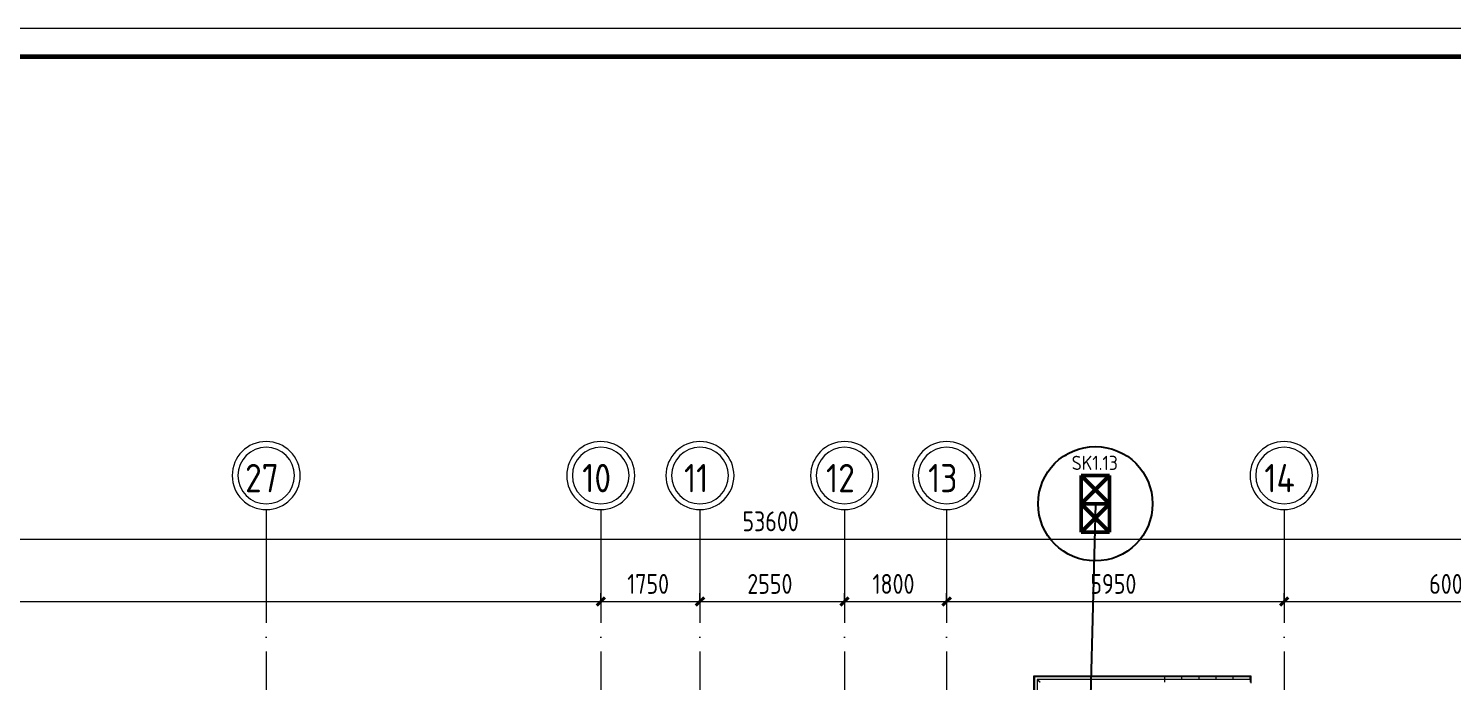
# Model space of a CAD drawing. Header units: millimetres. Extents: x -325553 to 627452, y -28539 to 738858.
# Drawn here: x -44058 to -18945, y 199433 to 210950 of the extents above; entities that cross this region are included whole.
import ezdxf

# ---------------------------------------------------------------- set-up
doc = ezdxf.new("R2010")
doc.units = ezdxf.units.MM
doc.set_wipeout_variables(frame=1)
doc.linetypes.add('ADSK_Линия сетки', pattern=[25, 20, -2.5, 0, -2.5])
doc.layers.add('000_доп.МДУ', color=7, linetype='Continuous')
doc.layers.add('Стены', color=194, linetype='Continuous')
for name, color, linetype, lineweight in [('Лестницы', 252, 'Continuous', 9), ('Маркировка Не АУ', 7, 'Continuous', 25), ('НО СКУД', 7, 'Continuous', 50), ('Ограждение', 252, 'Continuous', 9), ('Оси', 252, 'Continuous', 9), ('ОФ_рамка', 8, 'Continuous', 60), ('Размеры', 7, 'Continuous', 9), ('Стены наружные', 7, 'Continuous', 18)]:
    doc.layers.add(name, color=color, linetype=linetype, lineweight=lineweight)
doc.styles.add('GOST Common_2', font='', dxfattribs={"width": 0.9, "height": 250})
doc.styles.add('GOST Common_4', font='', dxfattribs={"height": 7})
doc.styles.add('ISOCPEUR', font='isocpeur.ttf', dxfattribs={"width": 0.9, "height": 350})
doc.styles.get('GOST Common_2').set_extended_font_data('GOST type B')
doc.styles.get('GOST Common_4').set_extended_font_data('GOST 2.304 type A')

# ---------------------------------------------------------------- blocks, each defined once
blk = doc.blocks.new('А0')
at = {"layer": 'ОФ_рамка', "color": 0, "linetype": 'Continuous', "lineweight": 5, "ltscale": 100}
blk.add_lwpolyline([(341068, -309617), (222168, -309617)], dxfattribs=at)
at = {"layer": 'ОФ_рамка', "color": 0, "linetype": 'Continuous', "ltscale": 100}
blk.add_lwpolyline([(340568, -310117), (224168, -310117)], dxfattribs=at)
blk = doc.blocks.new('1 этаж')
at = {"layer": 'Лестницы', "color": 251, "true_color": 0x636466}
for p, q in [((-27056, 29258), (-27056, 27573)), ((-24756, 29258), (-27056, 29258)), ((-24756, 29213), (-24756, 29258)), ((-24456, 29258), (-24756, 29258)), ((-24756, 29213), (-24756, 29258)), ((-24156, 29258), (-24456, 29258)), ((-24456, 29213), (-24456, 29258)), ((-24456, 29213), (-24456, 29258)), ((-23856, 29258), (-24156, 29258)), ((-24156, 29213), (-24156, 29258)), ((-24156, 29213), (-24156, 29258)), ((-23556, 29258), (-23856, 29258)), ((-23856, 29213), (-23856, 29258)), ((-23856, 29213), (-23856, 29258)), ((-23256, 29258), (-23556, 29258)), ((-23556, 29213), (-23556, 29258)), ((-23556, 29213), (-23556, 29258))]:
    blk.add_line(p, q, dxfattribs=at)
at = {"layer": 'Ограждение', "color": 251, "true_color": 0x636466}
for p, q in [((-24756, 29213), (-27011, 29213)), ((-27011, 29213), (-27011, 27563)), ((-24756, 29163), (-24756, 29213)), ((-23256, 29213), (-24756, 29213)), ((-24756, 29186), (-24756, 29191)), ((-23256, 29213), (-23256, 29163))]:
    blk.add_line(p, q, dxfattribs=at)
blk.add_open_spline([(-27011, 29213), (-27011, 29213), (-27010, 29213), (-27009, 29211), (-27008, 29210), (-27006, 29208), (-27005, 29207), (-27003, 29206), (-27001, 29204), (-26999, 29201), (-26997, 29199), (-26995, 29198), (-26994, 29196), (-26992, 29195), (-26991, 29193), (-26989, 29192), (-26987, 29190), (-26986, 29188), (-26984, 29187), (-26983, 29185), (-26981, 29183), (-26979, 29182), (-26978, 29180), (-26976, 29179), (-26975, 29177), (-26973, 29176), (-26972, 29174), (-26970, 29173), (-26968, 29171), (-26967, 29169), (-26966, 29168), (-26964, 29167), (-26963, 29165), (-26961, 29164), (-26961, 29163), (-26961, 29163)], degree=3, knots=[0, 0, 0, 0, 0.083333, 0.125, 0.166667, 0.208333, 0.229167, 0.25, 0.291667, 0.333333, 0.354167, 0.375, 0.395833, 0.416667, 0.4375, 0.458333, 0.479167, 0.5, 0.520833, 0.541667, 0.5625, 0.583333, 0.604167, 0.625, 0.645833, 0.666667, 0.6875, 0.708333, 0.75, 0.770833, 0.791667, 0.833333, 0.875, 0.916667, 1, 1, 1, 1], dxfattribs=at)
at = {"layer": 'Оси', "color": 251, "linetype": 'ADSK_Линия сетки', "ltscale": 100, "true_color": 0x636466}
for p, q in [((-40606, 32207), (-40606, 10956)), ((-34706, 32207), (-34706, -33770)), ((-32956, 32207), (-32956, -33770)), ((-30406, 32207), (-30406, -33770)), ((-28606, 32207), (-28606, -33770)), ((-22656, 32207), (-22656, -32500))]:
    blk.add_line(p, q, dxfattribs=at)
at = {"layer": 'Оси', "color": 251, "lineweight": 20, "true_color": 0x636466}
for centre, radius, start, end in [((-40606, 32807), 600, 0, 180), ((-34706, 32807), 600, 0, 180), ((-32956, 32807), 600, 0, 180), ((-30406, 32807), 600, 0, 180), ((-28606, 32807), 600, 0, 180), ((-22656, 32807), 600, 0, 180), ((-40606, 32807), 500, 0, 180), ((-34706, 32807), 500, 0, 180), ((-32956, 32807), 500, 0, 180), ((-30406, 32807), 500, 0, 180), ((-28606, 32807), 500, 0, 180), ((-22656, 32807), 500, 0, 180), ((-40606, 32807), 600, 180, 0), ((-40606, 32807), 500, 180, 0), ((-34706, 32807), 600, 180, 0), ((-34706, 32807), 500, 180, 0), ((-32956, 32807), 600, 180, 0), ((-32956, 32807), 500, 180, 0), ((-30406, 32807), 600, 180, 0), ((-30406, 32807), 500, 180, 0), ((-28606, 32807), 600, 180, 0), ((-28606, 32807), 500, 180, 0), ((-22656, 32807), 600, 180, 0), ((-22656, 32807), 500, 180, 0)]:
    blk.add_arc(centre, radius, start, end, dxfattribs=at)
at = {"layer": 'Размеры', "color": 251, "lineweight": 20, "true_color": 0x636466}
for p, q in [((-58606, 31688), (-4706, 31688)), ((-34706, 30583), (-34706, 30733)), ((-34706, 30583), (-34706, 30733)), ((-32956, 30583), (-32956, 30733)), ((-32956, 30583), (-32956, 30733)), ((-30406, 30583), (-30406, 30733)), ((-30406, 30583), (-30406, 30733)), ((-28606, 30583), (-28606, 30733)), ((-28606, 30583), (-28606, 30733)), ((-22656, 30583), (-22656, 30733)), ((-22656, 30583), (-22656, 30733)), ((-58606, 30583), (-34706, 30583)), ((-34706, 30583), (-34706, 30533)), ((-34706, 30583), (-32956, 30583)), ((-34706, 30583), (-34706, 30533)), ((-32956, 30583), (-32956, 30533)), ((-32956, 30583), (-30406, 30583)), ((-32956, 30583), (-32956, 30533)), ((-30406, 30583), (-30406, 30533)), ((-30406, 30583), (-28606, 30583)), ((-30406, 30583), (-30406, 30533)), ((-28606, 30583), (-28606, 30533)), ((-28606, 30583), (-22656, 30583)), ((-28606, 30583), (-28606, 30533)), ((-22656, 30583), (-22656, 30533)), ((-22656, 30583), (-16656, 30583)), ((-22656, 30583), (-22656, 30533))]:
    blk.add_line(p, q, dxfattribs=at)
at = {"layer": 'Размеры', "color": 251, "lineweight": 40, "true_color": 0x636466}
for p, q in [((-34706, 30583), (-34635, 30654)), ((-34706, 30583), (-34635, 30654)), ((-32956, 30583), (-32885, 30654)), ((-32956, 30583), (-32885, 30654)), ((-30406, 30583), (-30335, 30654)), ((-30406, 30583), (-30335, 30654)), ((-28606, 30583), (-28535, 30654)), ((-28606, 30583), (-28535, 30654)), ((-22656, 30583), (-22585, 30654)), ((-22656, 30583), (-22585, 30654)), ((-34706, 30583), (-34777, 30513)), ((-34706, 30583), (-34777, 30513)), ((-32956, 30583), (-33027, 30513)), ((-32956, 30583), (-33027, 30513)), ((-30406, 30583), (-30477, 30513)), ((-30406, 30583), (-30477, 30513)), ((-28606, 30583), (-28677, 30513)), ((-28606, 30583), (-28677, 30513)), ((-22656, 30583), (-22727, 30513)), ((-22656, 30583), (-22727, 30513))]:
    blk.add_line(p, q, dxfattribs=at)
at = {"layer": 'Стены наружные', "color": 251, "true_color": 0x636466}
for p, q in [((-27071, 27573), (-27071, 29273)), ((-27071, 29273), (-23243, 29273)), ((-27056, 29273), (-27056, 27573)), ((-24756, 29258), (-27056, 29258)), ((-24756, 29258), (-24756, 29273)), ((-24456, 29273), (-24456, 29258)), ((-24156, 29273), (-24156, 29258)), ((-23856, 29273), (-23856, 29258)), ((-23556, 29273), (-23556, 29258)), ((-23256, 29213), (-23256, 29273)), ((-23243, 29273), (-23243, 29143))]:
    blk.add_line(p, q, dxfattribs=at)
at = {"layer": 'Оси', "color": 251, "true_color": 0x636466, "style": 'GOST Common_2', "width": 0.9}
for s, p in [('27', (-40978, 32512)), ('10', (-35033, 32512)), ('11', (-33238, 32512)), ('12', (-30733, 32512)), ('13', (-28933, 32512)), ('14', (-23004, 32512))]:
    blk.add_text(s, height=500, dxfattribs=at).set_placement(p)
at = {"layer": 'Размеры', "color": 251, "lineweight": 20, "true_color": 0x636466, "char_height": 350, "attachment_point": 1, "line_spacing_factor": 1.022761, "style": 'GOST Common_4'}
for s, insert, width in [('53600', (-32208, 32175), 1324.48), ('1750', (-34239, 31071), 980.83), ('2550', (-32122, 31071), 1059.58), ('1800', (-29914, 31071), 980.83), ('5950', (-26072, 31071), 1059.58), ('6000', (-20097, 31071), 1059.58)]:
    blk.add_mtext(s, dxfattribs=dict(at, insert=insert, width=width))
blk = doc.blocks.new('тип 3')
at = {"color": 3}
blk.add_wipeout([(-201820, 375828), (-202820, 375828), (-202820, 376328), (-201820, 376328)], dxfattribs=at).dxf.layer = 'НО СКУД'
at = {"layer": 'НО СКУД', "color": 3}
for p, q in [((-202820, 376328), (-201820, 376328)), ((-202820, 375828), (-202820, 376328)), ((-202320, 376328), (-202820, 375828)), ((-202320, 375828), (-202820, 376328)), ((-202320, 376328), (-202320, 375828)), ((-201820, 376328), (-202320, 375828)), ((-201820, 375828), (-202320, 376328)), ((-201820, 376328), (-201820, 375828)), ((-201820, 375828), (-202820, 375828))]:
    blk.add_line(p, q, dxfattribs=at)
at = {"layer": 'НО СКУД', "color": 3, "ltscale": 30}
blk.add_line((-201820, 376328), (-201820, 375828), dxfattribs=at)

msp = doc.modelspace()

# ---------------------------------------------------------------- block references
at = {"layer": '000_доп.МДУ', "color": 7, "lineweight": 0}
msp.add_blockref('1 этаж', (740.6, 170258), dxfattribs=at)
at = {"layer": 'ОФ_рамка', "color": 0, "lineweight": -2}
msp.add_blockref('А0', (-308860.9, 520566.6), dxfattribs=at)

# ---------------------------------------------------------------- next in the draw order: texts
at = {"layer": 'Маркировка Не АУ', "insert": (-25253.8, 203288.7), "char_height": 250, "width": 1035.25, "attachment_point": 5, "style": 'ISOCPEUR', "bg_fill": 3, "box_fill_scale": 1, "bg_fill_color": 256, "bg_fill_transparency": 0}
msp.add_mtext('SK1.13', dxfattribs=at)

# ---------------------------------------------------------------- next in the draw order: block references
at = {"layer": 'Стены', "color": 1, "rotation": 90}
msp.add_blockref('тип 3', (350834.7, 404887.5), dxfattribs=at)

# ---------------------------------------------------------------- next in the draw order: linework, layer by layer
at = {"color": 7}
msp.add_lwpolyline([(-25243.3, 202567.9), (-25377.1, 197370)], dxfattribs=at)
msp.add_circle((-25243.3, 202567.9), 1008.8, dxfattribs=at)

doc.saveas('drawing.dxf')
